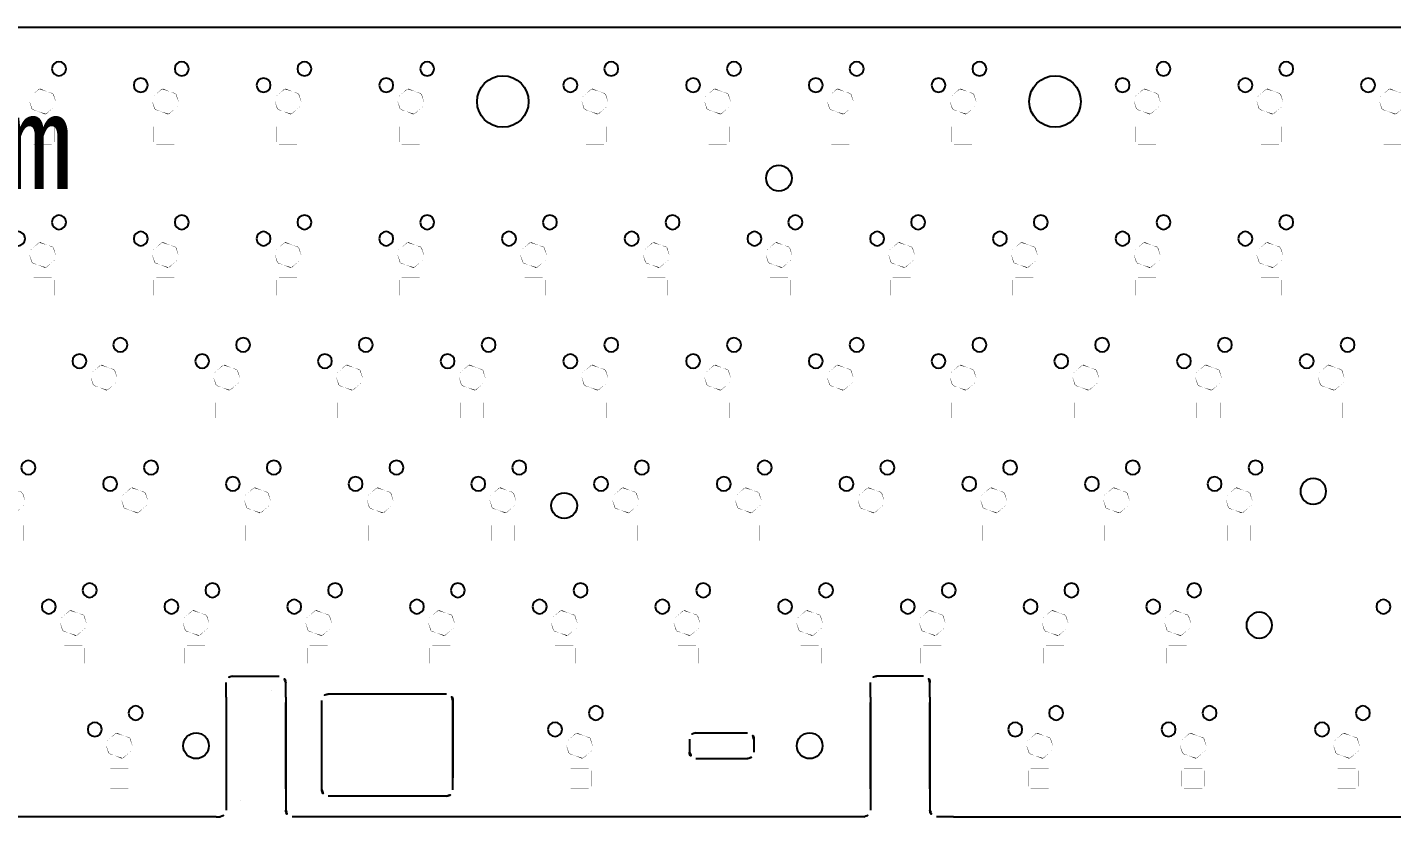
# Model space of a CAD drawing. Header units: millimetres. Extents: x 1963163760 to 1963164260, y 1135949646 to 1135950337.
# Drawn here: x 1963163874.8 to 1963164086.6, y 1135950041 to 1135950163.6 of the extents above; entities that cross this region are included whole.
import ezdxf

# ---------------------------------------------------------------- set-up
doc = ezdxf.new("R2010")
doc.units = ezdxf.units.MM
doc.styles.get("Standard").update_dxf_attribs({"font": 'arial.ttf'})

# ---------------------------------------------------------------- blocks, each defined once
blk = doc.blocks.new('*U6')
for points in [[(1.447802782058716, 5.334023237228394, 1), (3.632207155227661, 5.334023237228394, 1)], [(1.447802782058716, 5.334023237228394, 1), (3.632207155227661, 5.334023237228394, 1)], [(1.447802782058716, 5.334023237228394, 1), (3.632207155227661, 5.334023237228394, 1)], [(1.447802782058716, 5.334023237228394, 1), (3.632207155227661, 5.334023237228394, 1)], [(1.447802782058716, 5.334023237228394, 1), (3.632207155227661, 5.334023237228394, 1)], [(-4.902209758758545, 2.794018268585205, 1), (-2.7178053855896, 2.794018268585205, 1)], [(-4.902209758758545, 2.794018268585205, 1), (-2.7178053855896, 2.794018268585205, 1)], [(-4.902209758758545, 2.794018268585205, 1), (-2.7178053855896, 2.794018268585205, 1)], [(-4.902209758758545, 2.794018268585205, 1), (-2.7178053855896, 2.794018268585205, 1)], [(-4.902209758758545, 2.794018268585205, 1), (-2.7178053855896, 2.794018268585205, 1)]]:
    blk.add_lwpolyline(points, format="xyb", close=True)
at = {"const_width": 0.0254000508001016}
for points in [[(-2.032004117965698, 0.2540132999420166, 1), (2.032004117965698, 0.2540132999420166, 1)], [(1.799974679946899, -3.625717639923096, 0.4141931147168168), (1.400000095367432, -3.225717544555664), (1.400000095367432, -3.225920677185059), (-1.400000095367432, -3.225920677185059, 0.003953191348698989), (-1.406324625015259, -3.225768327713013), (-1.406324625015259, -3.225768327713013, 0.409589682062623), (-1.799999952316284, -3.625717639923096, 9.599310915453662e-05), (-1.799999952316284, -3.62556529045105), (-1.799999952316284, -3.625997066497803), (-1.799999952316284, -6.026047706604004, 0.4141931147168168), (-1.400000095367432, -6.426022291183472), (-1.400000095367432, -6.426022291183472), (1.400000095367432, -6.426022291183472), (1.400000095367432, -6.426225662231445, 0.4141931147168168), (1.799974679946899, -6.026225566864014)], [(1.799974679946899, -3.625717639923096, 0.4141931147168168), (1.400000095367432, -3.225717544555664), (1.400000095367432, -3.225920677185059), (-1.400000095367432, -3.225920677185059, 0.003953191348698989), (-1.406324625015259, -3.225768327713013), (-1.406324625015259, -3.225768327713013, 0.409589682062623), (-1.799999952316284, -3.625717639923096, 9.599310915453662e-05), (-1.799999952316284, -3.62556529045105), (-1.799999952316284, -3.625997066497803), (-1.799999952316284, -6.026047706604004, 0.4141931147168168), (-1.400000095367432, -6.426022291183472), (-1.400000095367432, -6.426022291183472), (1.400000095367432, -6.426022291183472), (1.400000095367432, -6.426225662231445, 0.4141931147168168), (1.799974679946899, -6.026225566864014)]]:
    blk.add_lwpolyline(points, format="xyb", close=True, dxfattribs=at)
for points in [[(-5.930022954940796, 0.2540132999420166, 1), (-4.229997396469116, 0.2540132999420166), (-4.229997396469116, 0.2540132999420166, 1), (-5.930022954940796, 0.2540132999420166)], [(4.229997396469116, 0.2540132999420166, 1), (5.930022954940796, 0.2540132999420166), (5.930022954940796, 0.2540132999420166, 1), (4.229997396469116, 0.2540132999420166)]]:
    blk.add_lwpolyline(points, format="xyb", dxfattribs=at)
blk = doc.blocks.new('*U7')
at = {"color": 0, "linetype": 'ByBlock', "lineweight": -2, "transparency": 16777216}
for p in [(0, 0), (19.05, 0), (38.1, 0)]:
    blk.add_blockref('*U6', p, dxfattribs=at)
blk = doc.blocks.new('*U8')
for points in [[(1.447802782058716, 5.334023237228394, 1), (3.632207155227661, 5.334023237228394, 1)], [(1.447802782058716, 5.334023237228394, 1), (3.632207155227661, 5.334023237228394, 1)], [(1.447802782058716, 5.334023237228394, 1), (3.632207155227661, 5.334023237228394, 1)], [(1.447802782058716, 5.334023237228394, 1), (3.632207155227661, 5.334023237228394, 1)], [(1.447802782058716, 5.334023237228394, 1), (3.632207155227661, 5.334023237228394, 1)], [(-4.902209758758545, 2.794018268585205, 1), (-2.7178053855896, 2.794018268585205, 1)], [(-4.902209758758545, 2.794018268585205, 1), (-2.7178053855896, 2.794018268585205, 1)], [(-4.902209758758545, 2.794018268585205, 1), (-2.7178053855896, 2.794018268585205, 1)], [(-4.902209758758545, 2.794018268585205, 1), (-2.7178053855896, 2.794018268585205, 1)], [(-4.902209758758545, 2.794018268585205, 1), (-2.7178053855896, 2.794018268585205, 1)]]:
    blk.add_lwpolyline(points, format="xyb", close=True)
at = {"const_width": 0.0254000508001016}
for points in [[(-2.032004117965698, 0.2540132999420166, 1), (2.032004117965698, 0.2540132999420166, 1)], [(1.799974679946899, -3.625717639923096, 0.4141931147168168), (1.400000095367432, -3.225717544555664), (1.400000095367432, -3.225920677185059), (-1.400000095367432, -3.225920677185059, 0.003953191348698989), (-1.406324625015259, -3.225768327713013), (-1.406324625015259, -3.225768327713013, 0.409589682062623), (-1.799999952316284, -3.625717639923096, 9.599310915453662e-05), (-1.799999952316284, -3.62556529045105), (-1.799999952316284, -3.625997066497803), (-1.799999952316284, -6.026047706604004, 0.4141931147168168), (-1.400000095367432, -6.426022291183472), (-1.400000095367432, -6.426022291183472), (1.400000095367432, -6.426022291183472), (1.400000095367432, -6.426225662231445, 0.4141931147168168), (1.799974679946899, -6.026225566864014)], [(1.799974679946899, -3.625717639923096, 0.4141931147168168), (1.400000095367432, -3.225717544555664), (1.400000095367432, -3.225920677185059), (-1.400000095367432, -3.225920677185059, 0.003953191348698989), (-1.406324625015259, -3.225768327713013), (-1.406324625015259, -3.225768327713013, 0.409589682062623), (-1.799999952316284, -3.625717639923096, 9.599310915453662e-05), (-1.799999952316284, -3.62556529045105), (-1.799999952316284, -3.625997066497803), (-1.799999952316284, -6.026047706604004, 0.4141931147168168), (-1.400000095367432, -6.426022291183472), (-1.400000095367432, -6.426022291183472), (1.400000095367432, -6.426022291183472), (1.400000095367432, -6.426225662231445, 0.4141931147168168), (1.799974679946899, -6.026225566864014)]]:
    blk.add_lwpolyline(points, format="xyb", close=True, dxfattribs=at)
for points in [[(-5.930022954940796, 0.2540132999420166, 1), (-4.229997396469116, 0.2540132999420166), (-4.229997396469116, 0.2540132999420166, 1), (-5.930022954940796, 0.2540132999420166)], [(4.229997396469116, 0.2540132999420166, 1), (5.930022954940796, 0.2540132999420166), (5.930022954940796, 0.2540132999420166, 1), (4.229997396469116, 0.2540132999420166)]]:
    blk.add_lwpolyline(points, format="xyb", dxfattribs=at)
blk = doc.blocks.new('*U9')
at = {"color": 0, "linetype": 'ByBlock', "lineweight": -2, "transparency": 16777216}
for p in [(38.1, 0), (57.15000000000001, 0), (76.2, 0), (95.25, 0), (114.3, 0), (133.35, 0), (152.4, 0), (171.45, 0), (190.5, 0), (209.55, 0), (228.6, 0)]:
    blk.add_blockref('*U8', p, dxfattribs=at)
blk = doc.blocks.new('*U10')
for points in [[(1.447802782058716, 5.334023237228394, 1), (3.632207155227661, 5.334023237228394, 1)], [(1.447802782058716, 5.334023237228394, 1), (3.632207155227661, 5.334023237228394, 1)], [(1.447802782058716, 5.334023237228394, 1), (3.632207155227661, 5.334023237228394, 1)], [(1.447802782058716, 5.334023237228394, 1), (3.632207155227661, 5.334023237228394, 1)], [(1.447802782058716, 5.334023237228394, 1), (3.632207155227661, 5.334023237228394, 1)], [(-4.902209758758545, 2.794018268585205, 1), (-2.7178053855896, 2.794018268585205, 1)], [(-4.902209758758545, 2.794018268585205, 1), (-2.7178053855896, 2.794018268585205, 1)], [(-4.902209758758545, 2.794018268585205, 1), (-2.7178053855896, 2.794018268585205, 1)], [(-4.902209758758545, 2.794018268585205, 1), (-2.7178053855896, 2.794018268585205, 1)], [(-4.902209758758545, 2.794018268585205, 1), (-2.7178053855896, 2.794018268585205, 1)]]:
    blk.add_lwpolyline(points, format="xyb", close=True)
at = {"const_width": 0.0254000508001016}
for points in [[(-2.032004117965698, 0.2540132999420166, 1), (2.032004117965698, 0.2540132999420166, 1)], [(1.799974679946899, -3.625717639923096, 0.4141931147168168), (1.400000095367432, -3.225717544555664), (1.400000095367432, -3.225920677185059), (-1.400000095367432, -3.225920677185059, 0.003953191348698989), (-1.406324625015259, -3.225768327713013), (-1.406324625015259, -3.225768327713013, 0.409589682062623), (-1.799999952316284, -3.625717639923096, 9.599310915453662e-05), (-1.799999952316284, -3.62556529045105), (-1.799999952316284, -3.625997066497803), (-1.799999952316284, -6.026047706604004, 0.4141931147168168), (-1.400000095367432, -6.426022291183472), (-1.400000095367432, -6.426022291183472), (1.400000095367432, -6.426022291183472), (1.400000095367432, -6.426225662231445, 0.4141931147168168), (1.799974679946899, -6.026225566864014)], [(1.799974679946899, -3.625717639923096, 0.4141931147168168), (1.400000095367432, -3.225717544555664), (1.400000095367432, -3.225920677185059), (-1.400000095367432, -3.225920677185059, 0.003953191348698989), (-1.406324625015259, -3.225768327713013), (-1.406324625015259, -3.225768327713013, 0.409589682062623), (-1.799999952316284, -3.625717639923096, 9.599310915453662e-05), (-1.799999952316284, -3.62556529045105), (-1.799999952316284, -3.625997066497803), (-1.799999952316284, -6.026047706604004, 0.4141931147168168), (-1.400000095367432, -6.426022291183472), (-1.400000095367432, -6.426022291183472), (1.400000095367432, -6.426022291183472), (1.400000095367432, -6.426225662231445, 0.4141931147168168), (1.799974679946899, -6.026225566864014)]]:
    blk.add_lwpolyline(points, format="xyb", close=True, dxfattribs=at)
for points in [[(-5.930022954940796, 0.2540132999420166, 1), (-4.229997396469116, 0.2540132999420166), (-4.229997396469116, 0.2540132999420166, 1), (-5.930022954940796, 0.2540132999420166)], [(4.229997396469116, 0.2540132999420166, 1), (5.930022954940796, 0.2540132999420166), (5.930022954940796, 0.2540132999420166, 1), (4.229997396469116, 0.2540132999420166)]]:
    blk.add_lwpolyline(points, format="xyb", dxfattribs=at)
blk = doc.blocks.new('*U11')
at = {"color": 0, "linetype": 'ByBlock', "lineweight": -2, "transparency": 16777216}
for p in [(19.05, 0), (38.1, 0), (57.15000000000001, 0), (76.2, 0), (95.25, 0), (114.3, 0), (133.35, 0), (152.4, 0), (171.45, 0), (190.5, 0), (209.55, 0)]:
    blk.add_blockref('*U10', p, dxfattribs=at)
blk = doc.blocks.new('*U12')
for points in [[(1.447802782058716, 5.334023237228394, 1), (3.632207155227661, 5.334023237228394, 1)], [(1.447802782058716, 5.334023237228394, 1), (3.632207155227661, 5.334023237228394, 1)], [(1.447802782058716, 5.334023237228394, 1), (3.632207155227661, 5.334023237228394, 1)], [(1.447802782058716, 5.334023237228394, 1), (3.632207155227661, 5.334023237228394, 1)], [(1.447802782058716, 5.334023237228394, 1), (3.632207155227661, 5.334023237228394, 1)], [(-4.902209758758545, 2.794018268585205, 1), (-2.7178053855896, 2.794018268585205, 1)], [(-4.902209758758545, 2.794018268585205, 1), (-2.7178053855896, 2.794018268585205, 1)], [(-4.902209758758545, 2.794018268585205, 1), (-2.7178053855896, 2.794018268585205, 1)], [(-4.902209758758545, 2.794018268585205, 1), (-2.7178053855896, 2.794018268585205, 1)], [(-4.902209758758545, 2.794018268585205, 1), (-2.7178053855896, 2.794018268585205, 1)]]:
    blk.add_lwpolyline(points, format="xyb", close=True)
at = {"const_width": 0.0254000508001016}
for points in [[(-2.032004117965698, 0.2540132999420166, 1), (2.032004117965698, 0.2540132999420166, 1)], [(1.799974679946899, -3.625717639923096, 0.4141931147168168), (1.400000095367432, -3.225717544555664), (1.400000095367432, -3.225920677185059), (-1.400000095367432, -3.225920677185059, 0.003953191348698989), (-1.406324625015259, -3.225768327713013), (-1.406324625015259, -3.225768327713013, 0.409589682062623), (-1.799999952316284, -3.625717639923096, 9.599310915453662e-05), (-1.799999952316284, -3.62556529045105), (-1.799999952316284, -3.625997066497803), (-1.799999952316284, -6.026047706604004, 0.4141931147168168), (-1.400000095367432, -6.426022291183472), (-1.400000095367432, -6.426022291183472), (1.400000095367432, -6.426022291183472), (1.400000095367432, -6.426225662231445, 0.4141931147168168), (1.799974679946899, -6.026225566864014)], [(1.799974679946899, -3.625717639923096, 0.4141931147168168), (1.400000095367432, -3.225717544555664), (1.400000095367432, -3.225920677185059), (-1.400000095367432, -3.225920677185059, 0.003953191348698989), (-1.406324625015259, -3.225768327713013), (-1.406324625015259, -3.225768327713013, 0.409589682062623), (-1.799999952316284, -3.625717639923096, 9.599310915453662e-05), (-1.799999952316284, -3.62556529045105), (-1.799999952316284, -3.625997066497803), (-1.799999952316284, -6.026047706604004, 0.4141931147168168), (-1.400000095367432, -6.426022291183472), (-1.400000095367432, -6.426022291183472), (1.400000095367432, -6.426022291183472), (1.400000095367432, -6.426225662231445, 0.4141931147168168), (1.799974679946899, -6.026225566864014)]]:
    blk.add_lwpolyline(points, format="xyb", close=True, dxfattribs=at)
for points in [[(-5.930022954940796, 0.2540132999420166, 1), (-4.229997396469116, 0.2540132999420166), (-4.229997396469116, 0.2540132999420166, 1), (-5.930022954940796, 0.2540132999420166)], [(4.229997396469116, 0.2540132999420166, 1), (5.930022954940796, 0.2540132999420166), (5.930022954940796, 0.2540132999420166, 1), (4.229997396469116, 0.2540132999420166)]]:
    blk.add_lwpolyline(points, format="xyb", dxfattribs=at)
blk = doc.blocks.new('*U13')
at = {"color": 0, "linetype": 'ByBlock', "lineweight": -2, "transparency": 16777216}
for p in [(0, 0), (19.05, 0), (38.1, 0), (57.15000000000001, 0), (76.2, 0), (95.25, 0), (114.3, 0), (133.35, 0), (152.4, 0), (171.45, 0), (190.5, 0)]:
    blk.add_blockref('*U12', p, dxfattribs=at)
blk = doc.blocks.new('*U14')
for points in [[(1.447802782058716, 5.334023237228394, 1), (3.632207155227661, 5.334023237228394, 1)], [(1.447802782058716, 5.334023237228394, 1), (3.632207155227661, 5.334023237228394, 1)], [(1.447802782058716, 5.334023237228394, 1), (3.632207155227661, 5.334023237228394, 1)], [(1.447802782058716, 5.334023237228394, 1), (3.632207155227661, 5.334023237228394, 1)], [(1.447802782058716, 5.334023237228394, 1), (3.632207155227661, 5.334023237228394, 1)], [(-4.902209758758545, 2.794018268585205, 1), (-2.7178053855896, 2.794018268585205, 1)], [(-4.902209758758545, 2.794018268585205, 1), (-2.7178053855896, 2.794018268585205, 1)], [(-4.902209758758545, 2.794018268585205, 1), (-2.7178053855896, 2.794018268585205, 1)], [(-4.902209758758545, 2.794018268585205, 1), (-2.7178053855896, 2.794018268585205, 1)], [(-4.902209758758545, 2.794018268585205, 1), (-2.7178053855896, 2.794018268585205, 1)]]:
    blk.add_lwpolyline(points, format="xyb", close=True)
at = {"const_width": 0.0254000508001016}
for points in [[(-2.032004117965698, 0.2540132999420166, 1), (2.032004117965698, 0.2540132999420166, 1)], [(1.799974679946899, -3.625717639923096, 0.4141931147168168), (1.400000095367432, -3.225717544555664), (1.400000095367432, -3.225920677185059), (-1.400000095367432, -3.225920677185059, 0.003953191348698989), (-1.406324625015259, -3.225768327713013), (-1.406324625015259, -3.225768327713013, 0.409589682062623), (-1.799999952316284, -3.625717639923096, 9.599310915453662e-05), (-1.799999952316284, -3.62556529045105), (-1.799999952316284, -3.625997066497803), (-1.799999952316284, -6.026047706604004, 0.4141931147168168), (-1.400000095367432, -6.426022291183472), (-1.400000095367432, -6.426022291183472), (1.400000095367432, -6.426022291183472), (1.400000095367432, -6.426225662231445, 0.4141931147168168), (1.799974679946899, -6.026225566864014)], [(1.799974679946899, -3.625717639923096, 0.4141931147168168), (1.400000095367432, -3.225717544555664), (1.400000095367432, -3.225920677185059), (-1.400000095367432, -3.225920677185059, 0.003953191348698989), (-1.406324625015259, -3.225768327713013), (-1.406324625015259, -3.225768327713013, 0.409589682062623), (-1.799999952316284, -3.625717639923096, 9.599310915453662e-05), (-1.799999952316284, -3.62556529045105), (-1.799999952316284, -3.625997066497803), (-1.799999952316284, -6.026047706604004, 0.4141931147168168), (-1.400000095367432, -6.426022291183472), (-1.400000095367432, -6.426022291183472), (1.400000095367432, -6.426022291183472), (1.400000095367432, -6.426225662231445, 0.4141931147168168), (1.799974679946899, -6.026225566864014)]]:
    blk.add_lwpolyline(points, format="xyb", close=True, dxfattribs=at)
for points in [[(-5.930022954940796, 0.2540132999420166, 1), (-4.229997396469116, 0.2540132999420166), (-4.229997396469116, 0.2540132999420166, 1), (-5.930022954940796, 0.2540132999420166)], [(4.229997396469116, 0.2540132999420166, 1), (5.930022954940796, 0.2540132999420166), (5.930022954940796, 0.2540132999420166, 1), (4.229997396469116, 0.2540132999420166)]]:
    blk.add_lwpolyline(points, format="xyb", dxfattribs=at)
blk = doc.blocks.new('*U15')
at = {"color": 0, "linetype": 'ByBlock', "lineweight": -2, "transparency": 16777216}
for p in [(0, 0), (19.05, 0), (38.1, 0), (57.15000000000001, 0), (76.2, 0), (95.25, 0), (114.3, 0), (133.35, 0), (152.4, 0), (171.45, 0)]:
    blk.add_blockref('*U14', p, dxfattribs=at)
blk = doc.blocks.new('*U16')
blk.add_lwpolyline([(1.447802782058716, 5.334023237228394, 1), (3.632207155227661, 5.334023237228394), (3.632207155227661, 5.334023237228394, 1), (1.447802782058716, 5.334023237228394)], format="xyb")
blk.add_lwpolyline([(1.447802782058716, 5.334023237228394, 1), (3.632207155227661, 5.334023237228394), (3.632207155227661, 5.334023237228394, 1), (1.447802782058716, 5.334023237228394)], format="xyb")
blk.add_lwpolyline([(1.447802782058716, 5.334023237228394, 1), (3.632207155227661, 5.334023237228394), (3.632207155227661, 5.334023237228394, 1), (1.447802782058716, 5.334023237228394)], format="xyb")
blk.add_lwpolyline([(1.447802782058716, 5.334023237228394, 1), (3.632207155227661, 5.334023237228394), (3.632207155227661, 5.334023237228394, 1), (1.447802782058716, 5.334023237228394)], format="xyb")
blk.add_lwpolyline([(1.447802782058716, 5.334023237228394, 1), (3.632207155227661, 5.334023237228394), (3.632207155227661, 5.334023237228394, 1), (1.447802782058716, 5.334023237228394)], format="xyb")
blk.add_lwpolyline([(-4.902209997177124, 2.794018268585205, 1), (-2.717805624008179, 2.794018268585205, 1)], format="xyb", close=True)
blk.add_lwpolyline([(-4.902209997177124, 2.794018268585205, 1), (-2.717805624008179, 2.794018268585205, 1)], format="xyb", close=True)
blk.add_lwpolyline([(-4.902209997177124, 2.794018268585205, 1), (-2.717805624008179, 2.794018268585205, 1)], format="xyb", close=True)
blk.add_lwpolyline([(-4.902209997177124, 2.794018268585205, 1), (-2.717805624008179, 2.794018268585205, 1)], format="xyb", close=True)
blk.add_lwpolyline([(-4.902209997177124, 2.794018268585205, 1), (-2.717805624008179, 2.794018268585205, 1)], format="xyb", close=True)
at = {"const_width": 0.0254000508001016}
for points in [[(-2.032004117965698, 0.2540132999420166, 1), (2.032003879547119, 0.2540132999420166, 1)], [(1.79997444152832, -3.625717639923096, 0.4141931147168168), (1.399999856948853, -3.225717544555664), (1.399999856948853, -3.225920677185059), (-1.400000095367432, -3.225920677185059, 0.003953191348698989), (-1.406324625015259, -3.225768327713013), (-1.406324625015259, -3.225768327713013, 0.409589682062623), (-1.800000190734863, -3.625717639923096, 9.599310915453662e-05), (-1.800000190734863, -3.62556529045105), (-1.800000190734863, -3.625997066497803), (-1.800000190734863, -6.026047706604004), (-1.800000190734863, -6.026047706604004, 0.4141931147168168), (-1.400000095367432, -6.426022291183472), (-1.400000095367432, -6.426022291183472), (1.399999856948853, -6.426022291183472), (1.399999856948853, -6.426225662231445, 0.4141931147168168), (1.79997444152832, -6.026225566864014)], [(1.79997444152832, -3.625717639923096, 0.4141931147168168), (1.399999856948853, -3.225717544555664), (1.399999856948853, -3.225920677185059), (-1.400000095367432, -3.225920677185059, 0.003953191348698989), (-1.406324625015259, -3.225768327713013), (-1.406324625015259, -3.225768327713013, 0.409589682062623), (-1.800000190734863, -3.625717639923096, 9.599310915453662e-05), (-1.800000190734863, -3.62556529045105), (-1.800000190734863, -3.625997066497803), (-1.800000190734863, -6.026047706604004), (-1.800000190734863, -6.026047706604004, 0.4141931147168168), (-1.400000095367432, -6.426022291183472), (-1.400000095367432, -6.426022291183472), (1.399999856948853, -6.426022291183472), (1.399999856948853, -6.426225662231445, 0.4141931147168168), (1.79997444152832, -6.026225566864014)]]:
    blk.add_lwpolyline(points, format="xyb", close=True, dxfattribs=at)
for points in [[(-5.930022954940796, 0.2540132999420166, 1), (-4.229997634887695, 0.2540132999420166), (-4.229997634887695, 0.2540132999420166, 1), (-5.930022954940796, 0.2540132999420166)], [(4.229997396469116, 0.2540132999420166, 1), (5.930022716522217, 0.2540132999420166), (5.930022716522217, 0.2540132999420166, 1), (4.229997396469116, 0.2540132999420166)]]:
    blk.add_lwpolyline(points, format="xyb", dxfattribs=at)
blk = doc.blocks.new('*U17')
at = {"color": 0, "linetype": 'ByBlock', "lineweight": -2, "transparency": 16777216}
for p in [(0, 0), (19.05, 0), (38.1, 0), (57.15000000000001, 0)]:
    blk.add_blockref('*U16', p, dxfattribs=at)
blk = doc.blocks.new('*U18')
blk.add_lwpolyline([(1.447802782058716, 5.334023237228394, 1), (3.632207155227661, 5.334023237228394), (3.632207155227661, 5.334023237228394, 1), (1.447802782058716, 5.334023237228394)], format="xyb")
blk.add_lwpolyline([(1.447802782058716, 5.334023237228394, 1), (3.632207155227661, 5.334023237228394), (3.632207155227661, 5.334023237228394, 1), (1.447802782058716, 5.334023237228394)], format="xyb")
blk.add_lwpolyline([(1.447802782058716, 5.334023237228394, 1), (3.632207155227661, 5.334023237228394), (3.632207155227661, 5.334023237228394, 1), (1.447802782058716, 5.334023237228394)], format="xyb")
blk.add_lwpolyline([(1.447802782058716, 5.334023237228394, 1), (3.632207155227661, 5.334023237228394), (3.632207155227661, 5.334023237228394, 1), (1.447802782058716, 5.334023237228394)], format="xyb")
blk.add_lwpolyline([(1.447802782058716, 5.334023237228394, 1), (3.632207155227661, 5.334023237228394), (3.632207155227661, 5.334023237228394, 1), (1.447802782058716, 5.334023237228394)], format="xyb")
blk.add_lwpolyline([(-4.902209997177124, 2.794018268585205, 1), (-2.717805624008179, 2.794018268585205, 1)], format="xyb", close=True)
blk.add_lwpolyline([(-4.902209997177124, 2.794018268585205, 1), (-2.717805624008179, 2.794018268585205, 1)], format="xyb", close=True)
blk.add_lwpolyline([(-4.902209997177124, 2.794018268585205, 1), (-2.717805624008179, 2.794018268585205, 1)], format="xyb", close=True)
blk.add_lwpolyline([(-4.902209997177124, 2.794018268585205, 1), (-2.717805624008179, 2.794018268585205, 1)], format="xyb", close=True)
blk.add_lwpolyline([(-4.902209997177124, 2.794018268585205, 1), (-2.717805624008179, 2.794018268585205, 1)], format="xyb", close=True)
at = {"const_width": 0.0254000508001016}
for points in [[(-2.032004117965698, 0.2540132999420166, 1), (2.032003879547119, 0.2540132999420166, 1)], [(1.79997444152832, -3.625717639923096, 0.4141931147168168), (1.399999856948853, -3.225717544555664), (1.399999856948853, -3.225920677185059), (-1.400000095367432, -3.225920677185059, 0.003953191348698989), (-1.406324625015259, -3.225768327713013), (-1.406324625015259, -3.225768327713013, 0.409589682062623), (-1.800000190734863, -3.625717639923096, 9.599310915453662e-05), (-1.800000190734863, -3.62556529045105), (-1.800000190734863, -3.625997066497803), (-1.800000190734863, -6.026047706604004), (-1.800000190734863, -6.026047706604004, 0.4141931147168168), (-1.400000095367432, -6.426022291183472), (-1.400000095367432, -6.426022291183472), (1.399999856948853, -6.426022291183472), (1.399999856948853, -6.426225662231445, 0.4141931147168168), (1.79997444152832, -6.026225566864014)], [(1.79997444152832, -3.625717639923096, 0.4141931147168168), (1.399999856948853, -3.225717544555664), (1.399999856948853, -3.225920677185059), (-1.400000095367432, -3.225920677185059, 0.003953191348698989), (-1.406324625015259, -3.225768327713013), (-1.406324625015259, -3.225768327713013, 0.409589682062623), (-1.800000190734863, -3.625717639923096, 9.599310915453662e-05), (-1.800000190734863, -3.62556529045105), (-1.800000190734863, -3.625997066497803), (-1.800000190734863, -6.026047706604004), (-1.800000190734863, -6.026047706604004, 0.4141931147168168), (-1.400000095367432, -6.426022291183472), (-1.400000095367432, -6.426022291183472), (1.399999856948853, -6.426022291183472), (1.399999856948853, -6.426225662231445, 0.4141931147168168), (1.79997444152832, -6.026225566864014)]]:
    blk.add_lwpolyline(points, format="xyb", close=True, dxfattribs=at)
for points in [[(-5.930022954940796, 0.2540132999420166, 1), (-4.229997634887695, 0.2540132999420166), (-4.229997634887695, 0.2540132999420166, 1), (-5.930022954940796, 0.2540132999420166)], [(4.229997396469116, 0.2540132999420166, 1), (5.930022716522217, 0.2540132999420166), (5.930022716522217, 0.2540132999420166, 1), (4.229997396469116, 0.2540132999420166)]]:
    blk.add_lwpolyline(points, format="xyb", dxfattribs=at)
blk = doc.blocks.new('*U19')
at = {"color": 0, "linetype": 'ByBlock', "lineweight": -2, "transparency": 16777216}
for p in [(0, 0), (19.05, 0), (38.1, 0), (57.15000000000001, 0)]:
    blk.add_blockref('*U18', p, dxfattribs=at)

msp = doc.modelspace()

# ---------------------------------------------------------------- linework, layer by layer
at = {"linetype": 'ByBlock'}
for p, q in [((1963163837.761449, 1135950163.57878), (1963164174.191808, 1135950163.578723)), ((1963163905.641683, 1135950059.561172), (1963163905.641683, 1135950061.861172)), ((1963163906.641683, 1135950062.861172), (1963163913.883397, 1135950062.861172)), ((1963163914.883397, 1135950059.561172), (1963163914.883397, 1135950061.861172)), ((1963164005.636099, 1135950059.565262), (1963164005.636099, 1135950061.865262)), ((1963164013.884264, 1135950062.865262), (1963164006.636099, 1135950062.865262)), ((1963164014.884264, 1135950059.565262), (1963164014.884264, 1135950061.865262)), ((1963163905.641683, 1135950059.561172), (1963163905.641683, 1135950042.021862)), ((1963163914.883397, 1135950059.561172), (1963163914.883397, 1135950042.021862)), ((1963164005.636099, 1135950059.565262), (1963164005.636099, 1135950042.021862)), ((1963164014.884264, 1135950059.565262), (1963164014.884264, 1135950042.021862)), ((1963163940.835172, 1135950047.071713), (1963163940.835172, 1135950059.070885)), ((1963163904.064454, 1135950041.021862), (1963163828.526768, 1135950041.021862)), ((1963163904.064454, 1135950041.021862), (1963163904.641683, 1135950041.021862)), ((1963164004.636099, 1135950041.021862), (1963163915.883397, 1135950041.021862)), ((1963164018.52609, 1135950041.021862), (1963164015.884264, 1135950041.021862))]:
    msp.add_line(p, q, dxfattribs=at)
for p, q in [((1963163912.635954, 1135950060.561172), (1963163912.635954, 1135950060.561172)), ((1963163933.482062, 1135950060.070885), (1963163921.476874, 1135950060.070885)), ((1963163939.835172, 1135950060.070885), (1963163933.482062, 1135950060.070885)), ((1963163905.641683, 1135950058.658915), (1963163905.641683, 1135950058.658915)), ((1963163905.641683, 1135950058.658915), (1963163905.641683, 1135950045.259171)), ((1963163914.882813, 1135950045.365851), (1963163914.883981, 1135950058.76651)), ((1963163920.476874, 1135950045.218323), (1963163920.476874, 1135950059.070885)), ((1963163940.835172, 1135950059.070885), (1963163940.835172, 1135950047.071713)), ((1963164005.636099, 1135950045.366638), (1963164005.636099, 1135950058.766916)), ((1963164014.884264, 1135950045.366943), (1963164014.884264, 1135950058.766688)), ((1963163977.568568, 1135950053.053798), (1963163977.568568, 1135950051.053798)), ((1963163978.568568, 1135950054.053798), (1963163986.568568, 1135950054.053798)), ((1963163987.568568, 1135950053.053798), (1963163987.568568, 1135950051.053798)), ((1963163978.568568, 1135950050.053798), (1963163986.568568, 1135950050.053798)), ((1963163940.835172, 1135950045.218323), (1963163940.835172, 1135950047.071713)), ((1963163940.835172, 1135950045.218323), (1963163940.835172, 1135950047.071713)), ((1963163914.882813, 1135950045.365851), (1963163914.882813, 1135950045.365851)), ((1963164014.884264, 1135950045.366943), (1963164014.884264, 1135950045.366943)), ((1963163907.885062, 1135950043.568039), (1963163907.885062, 1135950043.568039)), ((1963163933.482062, 1135950044.218323), (1963163921.476874, 1135950044.218323)), ((1963163933.482062, 1135950044.218323), (1963163921.476874, 1135950044.218323)), ((1963163939.835172, 1135950044.218323), (1963163933.482062, 1135950044.218323)), ((1963163939.835172, 1135950044.218323), (1963163933.482062, 1135950044.218323)), ((1963164018.52609, 1135950041.021862), (1963164259.31046, 1135950041.021862))]:
    msp.add_line(p, q)
for points in [[(1963163878.598462, 1135950157.133712, 1), (1963163880.782866, 1135950157.133712, 1)], [(1963163878.598462, 1135950157.133712, 1), (1963163880.782866, 1135950157.133712, 1)], [(1963163878.598462, 1135950157.133712, 1), (1963163880.782866, 1135950157.133712, 1)], [(1963163878.598462, 1135950157.133712, 1), (1963163880.782866, 1135950157.133712, 1)], [(1963163878.598462, 1135950157.133712, 1), (1963163880.782866, 1135950157.133712, 1)], [(1963164072.382054, 1135950091.53808, 1), (1963164076.382054, 1135950091.53808, 1)], [(1963164072.382054, 1135950091.53808, 1), (1963164076.382054, 1135950091.53808, 1)], [(1963164072.382054, 1135950091.53808, 1), (1963164076.382054, 1135950091.53808, 1)], [(1963164072.382054, 1135950091.53808, 1), (1963164076.382054, 1135950091.53808, 1)], [(1963164072.382054, 1135950091.53808, 1), (1963164076.382054, 1135950091.53808, 1)], [(1963164084.181393, 1135950073.631045, 1), (1963164086.365798, 1135950073.631045, 1)], [(1963164084.181393, 1135950073.631045, 1), (1963164086.365798, 1135950073.631045, 1)], [(1963164084.181393, 1135950073.631045, 1), (1963164086.365798, 1135950073.631045, 1)], [(1963164084.181393, 1135950073.631045, 1), (1963164086.365798, 1135950073.631045, 1)], [(1963164084.181393, 1135950073.631045, 1), (1963164086.365798, 1135950073.631045, 1)], [(1963164064.000037, 1135950070.760839, 1), (1963164068.000037, 1135950070.760839, 1)], [(1963164064.000037, 1135950070.760839, 1), (1963164068.000037, 1135950070.760839, 1)], [(1963164064.000037, 1135950070.760839, 1), (1963164068.000037, 1135950070.760839, 1)], [(1963164064.000037, 1135950070.760839, 1), (1963164068.000037, 1135950070.760839, 1)], [(1963164064.000037, 1135950070.760839, 1), (1963164068.000037, 1135950070.760839, 1)], [(1963163890.506006, 1135950057.121011, 1), (1963163892.69041, 1135950057.121011, 1)], [(1963163890.506006, 1135950057.121011, 1), (1963163892.69041, 1135950057.121011, 1)], [(1963163890.506006, 1135950057.121011, 1), (1963163892.69041, 1135950057.121011, 1)], [(1963163890.506006, 1135950057.121011, 1), (1963163892.69041, 1135950057.121011, 1)], [(1963163890.506006, 1135950057.121011, 1), (1963163892.69041, 1135950057.121011, 1)], [(1963163961.943624, 1135950057.121011, 1), (1963163964.128028, 1135950057.121011, 1)], [(1963163961.943624, 1135950057.121011, 1), (1963163964.128028, 1135950057.121011, 1)], [(1963163961.943624, 1135950057.121011, 1), (1963163964.128028, 1135950057.121011, 1)], [(1963163961.943624, 1135950057.121011, 1), (1963163964.128028, 1135950057.121011, 1)], [(1963163961.943624, 1135950057.121011, 1), (1963163964.128028, 1135950057.121011, 1)], [(1963164033.381292, 1135950057.121011, 1), (1963164035.565696, 1135950057.121011, 1)], [(1963164033.381292, 1135950057.121011, 1), (1963164035.565696, 1135950057.121011, 1)], [(1963164033.381292, 1135950057.121011, 1), (1963164035.565696, 1135950057.121011, 1)], [(1963164033.381292, 1135950057.121011, 1), (1963164035.565696, 1135950057.121011, 1)], [(1963164033.381292, 1135950057.121011, 1), (1963164035.565696, 1135950057.121011, 1)], [(1963164057.193789, 1135950057.121037, 1), (1963164059.378193, 1135950057.121037, 1)], [(1963164057.193789, 1135950057.121037, 1), (1963164059.378193, 1135950057.121037, 1)], [(1963164057.193789, 1135950057.121037, 1), (1963164059.378193, 1135950057.121037, 1)], [(1963164057.193789, 1135950057.121037, 1), (1963164059.378193, 1135950057.121037, 1)], [(1963164057.193789, 1135950057.121037, 1), (1963164059.378193, 1135950057.121037, 1)], [(1963164081.006361, 1135950057.121011, 1), (1963164083.190766, 1135950057.121011, 1)], [(1963164081.006361, 1135950057.121011, 1), (1963164083.190766, 1135950057.121011, 1)], [(1963164081.006361, 1135950057.121011, 1), (1963164083.190766, 1135950057.121011, 1)], [(1963164081.006361, 1135950057.121011, 1), (1963164083.190766, 1135950057.121011, 1)], [(1963164081.006361, 1135950057.121011, 1), (1963164083.190766, 1135950057.121011, 1)], [(1963163884.155993, 1135950054.581006, 1), (1963163886.340398, 1135950054.581006, 1)], [(1963163884.155993, 1135950054.581006, 1), (1963163886.340398, 1135950054.581006, 1)], [(1963163884.155993, 1135950054.581006, 1), (1963163886.340398, 1135950054.581006, 1)], [(1963163884.155993, 1135950054.581006, 1), (1963163886.340398, 1135950054.581006, 1)], [(1963163884.155993, 1135950054.581006, 1), (1963163886.340398, 1135950054.581006, 1)], [(1963163955.593611, 1135950054.581007, 1), (1963163957.778015, 1135950054.581007, 1)], [(1963163955.593611, 1135950054.581007, 1), (1963163957.778015, 1135950054.581007, 1)], [(1963163955.593611, 1135950054.581007, 1), (1963163957.778015, 1135950054.581007, 1)], [(1963163955.593611, 1135950054.581007, 1), (1963163957.778015, 1135950054.581007, 1)], [(1963163955.593611, 1135950054.581007, 1), (1963163957.778015, 1135950054.581007, 1)], [(1963164027.031279, 1135950054.581006, 1), (1963164029.215683, 1135950054.581006, 1)], [(1963164027.031279, 1135950054.581006, 1), (1963164029.215683, 1135950054.581006, 1)], [(1963164027.031279, 1135950054.581006, 1), (1963164029.215683, 1135950054.581006, 1)], [(1963164027.031279, 1135950054.581006, 1), (1963164029.215683, 1135950054.581006, 1)], [(1963164027.031279, 1135950054.581006, 1), (1963164029.215683, 1135950054.581006, 1)], [(1963164050.843776, 1135950054.581032, 1), (1963164053.02818, 1135950054.581032, 1)], [(1963164050.843776, 1135950054.581032, 1), (1963164053.02818, 1135950054.581032, 1)], [(1963164050.843776, 1135950054.581032, 1), (1963164053.02818, 1135950054.581032, 1)], [(1963164050.843776, 1135950054.581032, 1), (1963164053.02818, 1135950054.581032, 1)], [(1963164050.843776, 1135950054.581032, 1), (1963164053.02818, 1135950054.581032, 1)], [(1963164074.656349, 1135950054.581007, 1), (1963164076.840753, 1135950054.581007, 1)], [(1963164074.656349, 1135950054.581007, 1), (1963164076.840753, 1135950054.581007, 1)], [(1963164074.656349, 1135950054.581007, 1), (1963164076.840753, 1135950054.581007, 1)], [(1963164074.656349, 1135950054.581007, 1), (1963164076.840753, 1135950054.581007, 1)], [(1963164074.656349, 1135950054.581007, 1), (1963164076.840753, 1135950054.581007, 1)]]:
    msp.add_lwpolyline(points, format="xyb", close=True)
at = {"const_width": 0.0254000508001016}
for points in [[(1963163875.118655, 1135950152.053702, 1), (1963163879.182663, 1135950152.053702, 1)], [(1963163878.950634, 1135950148.173971, 0.4141931147168168), (1963163878.550659, 1135950148.573971), (1963163878.550659, 1135950148.573768), (1963163875.750659, 1135950148.573768, 0.003953191348698989), (1963163875.744335, 1135950148.57392), (1963163875.744335, 1135950148.57392, 0.409589682062623), (1963163875.350659, 1135950148.173971, 9.599310915453662e-05), (1963163875.350659, 1135950148.174123), (1963163875.350659, 1135950148.173691), (1963163875.350659, 1135950145.773641, 0.4141931147168168), (1963163875.750659, 1135950145.373666), (1963163875.750659, 1135950145.373666), (1963163878.550659, 1135950145.373666), (1963163878.550659, 1135950145.373463, 0.4141931147168168), (1963163878.950634, 1135950145.773463)], [(1963163878.950634, 1135950148.173971, 0.4141931147168168), (1963163878.550659, 1135950148.573971), (1963163878.550659, 1135950148.573768), (1963163875.750659, 1135950148.573768, 0.003953191348698989), (1963163875.744335, 1135950148.57392), (1963163875.744335, 1135950148.57392, 0.409589682062623), (1963163875.350659, 1135950148.173971, 9.599310915453662e-05), (1963163875.350659, 1135950148.174123), (1963163875.350659, 1135950148.173691), (1963163875.350659, 1135950145.773641, 0.4141931147168168), (1963163875.750659, 1135950145.373666), (1963163875.750659, 1135950145.373666), (1963163878.550659, 1135950145.373666), (1963163878.550659, 1135950145.373463, 0.4141931147168168), (1963163878.950634, 1135950145.773463)], [(1963163887.026199, 1135950052.041001, 1), (1963163891.090207, 1135950052.041001, 1)], [(1963163958.463817, 1135950052.041002, 1), (1963163962.527825, 1135950052.041002, 1)], [(1963164029.901485, 1135950052.041001, 1), (1963164033.965493, 1135950052.041001, 1)], [(1963164053.713982, 1135950052.041027, 1), (1963164057.77799, 1135950052.041027, 1)], [(1963164077.526555, 1135950052.041002, 1), (1963164081.590563, 1135950052.041002, 1)], [(1963163890.858178, 1135950048.16127, 0.4141931147168168), (1963163890.458203, 1135950048.56127), (1963163890.458203, 1135950048.561067), (1963163887.658203, 1135950048.561067, 0.003953191348698989), (1963163887.651878, 1135950048.56122), (1963163887.651878, 1135950048.56122, 0.409589682062623), (1963163887.258203, 1135950048.16127, 9.599310915453662e-05), (1963163887.258203, 1135950048.161423), (1963163887.258203, 1135950048.160991), (1963163887.258203, 1135950045.76094, 0.4141931147168168), (1963163887.658203, 1135950045.360966), (1963163887.658203, 1135950045.360966), (1963163890.458203, 1135950045.360966), (1963163890.458203, 1135950045.360762, 0.4141931147168168), (1963163890.858178, 1135950045.760762)], [(1963163890.858178, 1135950048.16127, 0.4141931147168168), (1963163890.458203, 1135950048.56127), (1963163890.458203, 1135950048.561067), (1963163887.658203, 1135950048.561067, 0.003953191348698989), (1963163887.651878, 1135950048.56122), (1963163887.651878, 1135950048.56122, 0.409589682062623), (1963163887.258203, 1135950048.16127, 9.599310915453662e-05), (1963163887.258203, 1135950048.161423), (1963163887.258203, 1135950048.160991), (1963163887.258203, 1135950045.76094, 0.4141931147168168), (1963163887.658203, 1135950045.360966), (1963163887.658203, 1135950045.360966), (1963163890.458203, 1135950045.360966), (1963163890.458203, 1135950045.360762, 0.4141931147168168), (1963163890.858178, 1135950045.760762)], [(1963163962.295795, 1135950048.161271, 0.4141931147168168), (1963163961.895821, 1135950048.561271), (1963163961.895821, 1135950048.561068), (1963163959.095821, 1135950048.561068, 0.003953191348698989), (1963163959.089496, 1135950048.56122), (1963163959.089496, 1135950048.56122, 0.409589682062623), (1963163958.695821, 1135950048.161271, 9.599310915453662e-05), (1963163958.695821, 1135950048.161423), (1963163958.695821, 1135950048.160991), (1963163958.695821, 1135950045.760941, 0.4141931147168168), (1963163959.095821, 1135950045.360966), (1963163959.095821, 1135950045.360966), (1963163961.895821, 1135950045.360966), (1963163961.895821, 1135950045.360763, 0.4141931147168168), (1963163962.295795, 1135950045.760763)], [(1963163962.295795, 1135950048.161271, 0.4141931147168168), (1963163961.895821, 1135950048.561271), (1963163961.895821, 1135950048.561068), (1963163959.095821, 1135950048.561068, 0.003953191348698989), (1963163959.089496, 1135950048.56122), (1963163959.089496, 1135950048.56122, 0.409589682062623), (1963163958.695821, 1135950048.161271, 9.599310915453662e-05), (1963163958.695821, 1135950048.161423), (1963163958.695821, 1135950048.160991), (1963163958.695821, 1135950045.760941, 0.4141931147168168), (1963163959.095821, 1135950045.360966), (1963163959.095821, 1135950045.360966), (1963163961.895821, 1135950045.360966), (1963163961.895821, 1135950045.360763, 0.4141931147168168), (1963163962.295795, 1135950045.760763)], [(1963164033.733464, 1135950048.16127, 0.4141931147168168), (1963164033.333489, 1135950048.56127), (1963164033.333489, 1135950048.561067), (1963164030.533489, 1135950048.561067, 0.003953191348698989), (1963164030.527164, 1135950048.56122), (1963164030.527164, 1135950048.56122, 0.409589682062623), (1963164030.133489, 1135950048.16127, 9.599310915453662e-05), (1963164030.133489, 1135950048.161423), (1963164030.133489, 1135950048.160991), (1963164030.133489, 1135950045.76094, 0.4141931147168168), (1963164030.533489, 1135950045.360966), (1963164030.533489, 1135950045.360966), (1963164033.333489, 1135950045.360966), (1963164033.333489, 1135950045.360762, 0.4141931147168168), (1963164033.733464, 1135950045.760762)], [(1963164033.733464, 1135950048.16127, 0.4141931147168168), (1963164033.333489, 1135950048.56127), (1963164033.333489, 1135950048.561067), (1963164030.533489, 1135950048.561067, 0.003953191348698989), (1963164030.527164, 1135950048.56122), (1963164030.527164, 1135950048.56122, 0.409589682062623), (1963164030.133489, 1135950048.16127, 9.599310915453662e-05), (1963164030.133489, 1135950048.161423), (1963164030.133489, 1135950048.160991), (1963164030.133489, 1135950045.76094, 0.4141931147168168), (1963164030.533489, 1135950045.360966), (1963164030.533489, 1135950045.360966), (1963164033.333489, 1135950045.360966), (1963164033.333489, 1135950045.360762, 0.4141931147168168), (1963164033.733464, 1135950045.760762)], [(1963164057.54596, 1135950048.161296, 0.4141931147168168), (1963164057.145986, 1135950048.561296), (1963164057.145986, 1135950048.561093), (1963164054.345986, 1135950048.561093, 0.003953191348698989), (1963164054.339661, 1135950048.561245), (1963164054.339661, 1135950048.561245, 0.409589682062623), (1963164053.945986, 1135950048.161296, 9.599310915453662e-05), (1963164053.945986, 1135950048.161448), (1963164053.945986, 1135950048.161016), (1963164053.945986, 1135950045.760966, 0.4141931147168168), (1963164054.345986, 1135950045.360991), (1963164054.345986, 1135950045.360991), (1963164057.145986, 1135950045.360991), (1963164057.145986, 1135950045.360788, 0.4141931147168168), (1963164057.54596, 1135950045.760788)], [(1963164057.54596, 1135950048.161296, 0.4141931147168168), (1963164057.145986, 1135950048.561296), (1963164057.145986, 1135950048.561093), (1963164054.345986, 1135950048.561093, 0.003953191348698989), (1963164054.339661, 1135950048.561245), (1963164054.339661, 1135950048.561245, 0.409589682062623), (1963164053.945986, 1135950048.161296, 9.599310915453662e-05), (1963164053.945986, 1135950048.161448), (1963164053.945986, 1135950048.161016), (1963164053.945986, 1135950045.760966, 0.4141931147168168), (1963164054.345986, 1135950045.360991), (1963164054.345986, 1135950045.360991), (1963164057.145986, 1135950045.360991), (1963164057.145986, 1135950045.360788, 0.4141931147168168), (1963164057.54596, 1135950045.760788)], [(1963164081.358533, 1135950048.161271, 0.4141931147168168), (1963164080.958559, 1135950048.561271), (1963164080.958559, 1135950048.561068), (1963164078.158559, 1135950048.561068, 0.003953191348698989), (1963164078.152234, 1135950048.56122), (1963164078.152234, 1135950048.56122, 0.409589682062623), (1963164077.758559, 1135950048.161271, 9.599310915453662e-05), (1963164077.758559, 1135950048.161423), (1963164077.758559, 1135950048.160991), (1963164077.758559, 1135950045.760941, 0.4141931147168168), (1963164078.158559, 1135950045.360966), (1963164078.158559, 1135950045.360966), (1963164080.958559, 1135950045.360966), (1963164080.958559, 1135950045.360763, 0.4141931147168168), (1963164081.358533, 1135950045.760763)], [(1963164081.358533, 1135950048.161271, 0.4141931147168168), (1963164080.958559, 1135950048.561271), (1963164080.958559, 1135950048.561068), (1963164078.158559, 1135950048.561068, 0.003953191348698989), (1963164078.152234, 1135950048.56122), (1963164078.152234, 1135950048.56122, 0.409589682062623), (1963164077.758559, 1135950048.161271, 9.599310915453662e-05), (1963164077.758559, 1135950048.161423), (1963164077.758559, 1135950048.160991), (1963164077.758559, 1135950045.760941, 0.4141931147168168), (1963164078.158559, 1135950045.360966), (1963164078.158559, 1135950045.360966), (1963164080.958559, 1135950045.360966), (1963164080.958559, 1135950045.360763, 0.4141931147168168), (1963164081.358533, 1135950045.760763)]]:
    msp.add_lwpolyline(points, format="xyb", close=True, dxfattribs=at)
for points in [[(1963163881.380657, 1135950152.053702, 1), (1963163883.080682, 1135950152.053702), (1963163883.080682, 1135950152.053702, 1), (1963163881.380657, 1135950152.053702)], [(1963164083.15358, 1135950071.09104, 1), (1963164084.853606, 1135950071.09104), (1963164084.853606, 1135950071.09104, 1), (1963164083.15358, 1135950071.09104)], [(1963163883.12818, 1135950052.041001, 1), (1963163884.828206, 1135950052.041001), (1963163884.828206, 1135950052.041001, 1), (1963163883.12818, 1135950052.041001)], [(1963163893.2882, 1135950052.041001, 1), (1963163894.988226, 1135950052.041001), (1963163894.988226, 1135950052.041001, 1), (1963163893.2882, 1135950052.041001)], [(1963163954.565798, 1135950052.041002, 1), (1963163956.265823, 1135950052.041002), (1963163956.265823, 1135950052.041002, 1), (1963163954.565798, 1135950052.041002)], [(1963163964.725818, 1135950052.041002, 1), (1963163966.425844, 1135950052.041002), (1963163966.425844, 1135950052.041002, 1), (1963163964.725818, 1135950052.041002)], [(1963164026.003466, 1135950052.041001, 1), (1963164027.703491, 1135950052.041001), (1963164027.703491, 1135950052.041001, 1), (1963164026.003466, 1135950052.041001)], [(1963164036.163486, 1135950052.041001, 1), (1963164037.863512, 1135950052.041001), (1963164037.863512, 1135950052.041001, 1), (1963164036.163486, 1135950052.041001)], [(1963164049.815963, 1135950052.041027, 1), (1963164051.515988, 1135950052.041027), (1963164051.515988, 1135950052.041027, 1), (1963164049.815963, 1135950052.041027)], [(1963164059.975983, 1135950052.041027, 1), (1963164061.676009, 1135950052.041027), (1963164061.676009, 1135950052.041027, 1), (1963164059.975983, 1135950052.041027)], [(1963164073.628536, 1135950052.041002, 1), (1963164075.328561, 1135950052.041002), (1963164075.328561, 1135950052.041002, 1), (1963164073.628536, 1135950052.041002)], [(1963164083.788556, 1135950052.041002, 1), (1963164085.488582, 1135950052.041002), (1963164085.488582, 1135950052.041002, 1), (1963164083.788556, 1135950052.041002)]]:
    msp.add_lwpolyline(points, format="xyb", dxfattribs=at)
for centre, radius in [((1963163948.58524, 1135950152.051291), 3.999350786199998), ((1963164034.310338, 1135950152.051291), 3.999350786199998), ((1963163991.450352, 1135950140.149878), 2), ((1963163958.113455, 1135950089.313773), 2), ((1963163900.963414, 1135950052.040442), 2), ((1963163996.214268, 1135950052.040549), 2)]:
    msp.add_circle(centre, radius)
at = {"linetype": 'ByBlock'}
for centre, start, end in [((1963163906.641683, 1135950061.861172), 90, 180), ((1963163913.883397, 1135950061.861172), 0, 90), ((1963164006.636099, 1135950061.865262), 90, 180), ((1963164013.884264, 1135950061.865262), 0, 90), ((1963163904.641683, 1135950042.021862), 270, 0), ((1963163915.883397, 1135950042.021862), 180, 270), ((1963164004.636099, 1135950042.021862), 270, 0), ((1963164015.884264, 1135950042.021862), 180, 270)]:
    msp.add_arc(centre, 1, start, end, dxfattribs=at)
for centre, start, end in [((1963163921.476874, 1135950059.070885), 90, 180), ((1963163939.835172, 1135950059.070885), 0, 90), ((1963163978.568568, 1135950053.053798), 90, 180), ((1963163986.568568, 1135950053.053798), 0, 90), ((1963163978.568568, 1135950051.053798), 180, 270), ((1963163986.568568, 1135950051.053798), 270, 0), ((1963163921.476874, 1135950045.218323), 180, 270), ((1963163921.476874, 1135950045.218323), 180, 270), ((1963163939.835172, 1135950045.218323), 270, 0), ((1963163939.835172, 1135950045.218323), 270, 0)]:
    msp.add_arc(centre, 1, start, end)

# ---------------------------------------------------------------- block references
for name, p in [('*U7', (1963163896.200659, 1135950151.799688)), ('*U17', (1963163962.875831, 1135950151.799688)), ('*U19', (1963164048.601002, 1135950151.799688)), ('*U9', (1963163839.050681, 1135950127.968084)), ('*U11', (1963163867.625495, 1135950108.937078)), ('*U13', (1963163872.388007, 1135950089.887732)), ('*U15', (1963163881.910649, 1135950070.837397))]:
    msp.add_blockref(name, p, dxfattribs=at)

# ---------------------------------------------------------------- texts
at = {"linetype": 'ByBlock', "insert": (1963163759.004525, 1135950153.466347), "char_height": 15, "attachment_point": 1}
msp.add_mtext_dynamic_manual_height_columns('{\\fSimSun|b0|i0|c134|p2;轴下垫 0.5mm}', width=117.4031949043274, gutter_width=12.5, heights=[0], dxfattribs=at)

doc.saveas('drawing.dxf')
